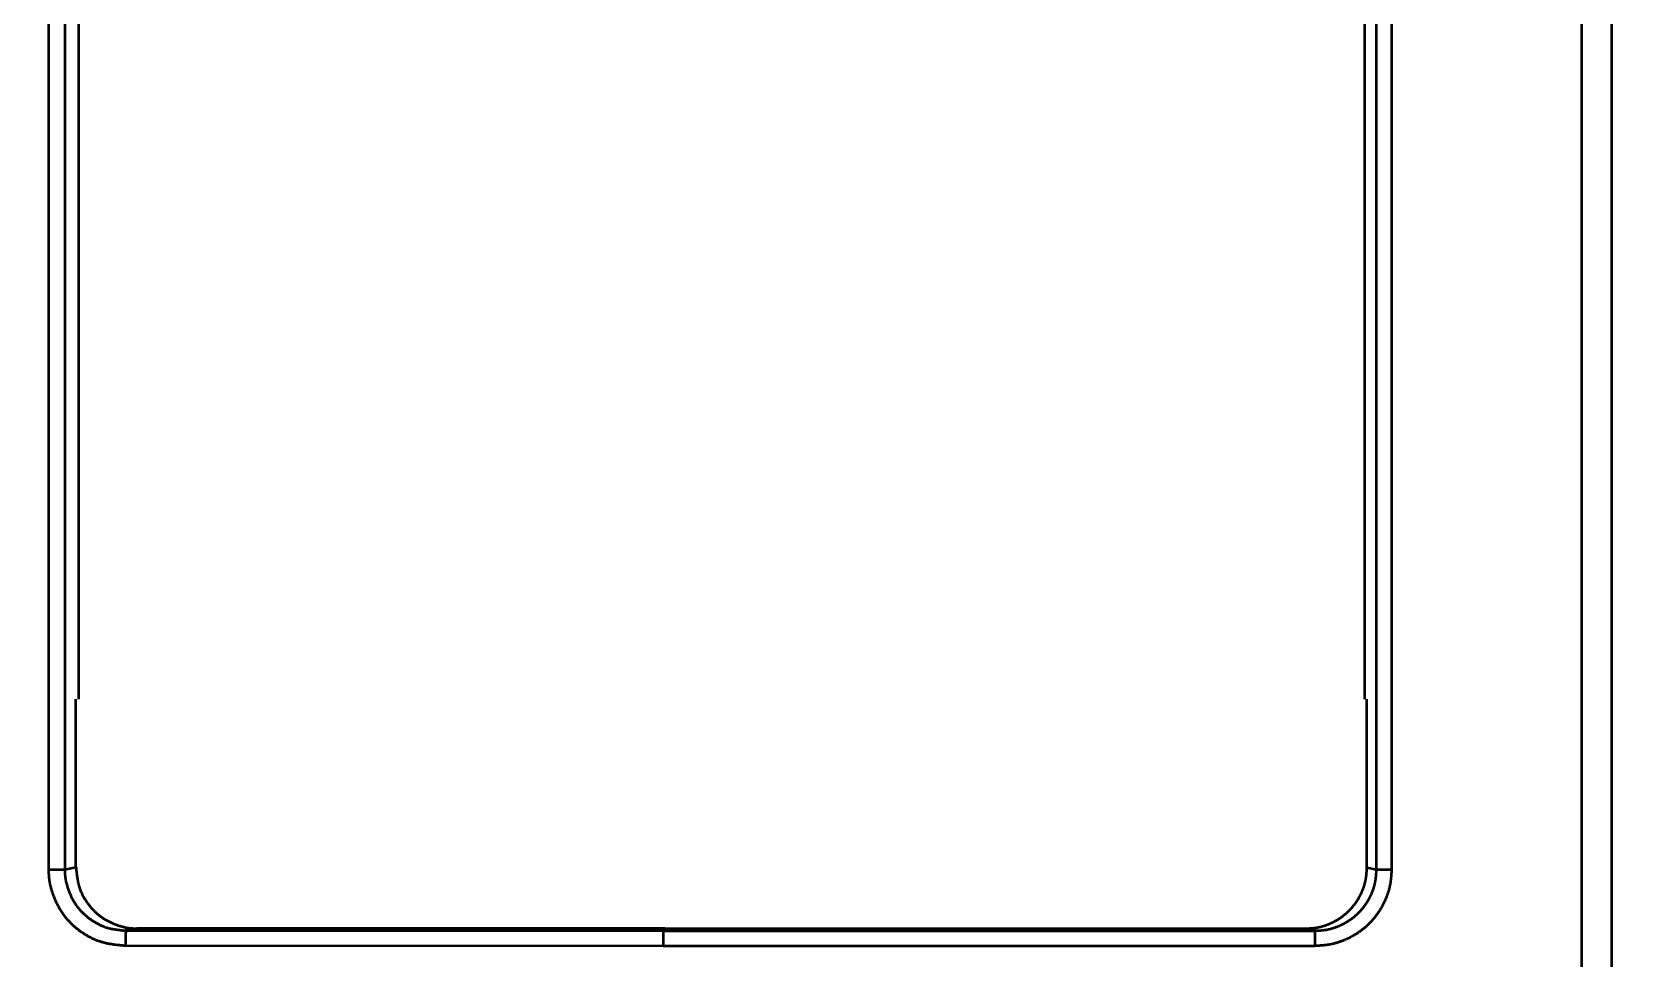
# Model space of a CAD drawing. Header units: millimetres. Extents: x -6033 to 120673, y -4970 to 90533.
# Drawn here: x 87178 to 87230.6, y 68219.8 to 68250.1 of the extents above; entities that cross this region are included whole.
import ezdxf
from ezdxf.enums import TextEntityAlignment as Align

# ---------------------------------------------------------------- set-up
doc = ezdxf.new("R2010")
doc.units = ezdxf.units.MM
doc.layers.add('I-AR$0$I-SCOPE', color=252, linetype='Continuous', lineweight=35)
doc.layers.add('I-PLAN$0$_ACM-A-WALL-HACH', color=251, linetype='Continuous', lineweight=9)
doc.layers.add('I-CEILING$0$I-RCP-AIR', color=64, linetype='Continuous')
doc.layers.add('I-CEILING$0$RC-Hatch【天花填充】', color=251, linetype='Continuous')
doc.styles.add('I-CEILING$0$黑体', font='simhei.ttf', dxfattribs={"height": 600})

# ---------------------------------------------------------------- blocks, each defined once
blk = doc.blocks.new('I-AR')
at = {"layer": 'I-AR$0$I-SCOPE'}
h = blk.add_hatch(dxfattribs=at)
h.set_pattern_fill('ANSI31', color=256, scale=200)
h.paths.add_polyline_path([(63300, 72640), (66630, 72640), (66630, 70889.383), (90600, 70890), (90600, 66390), (96650, 66390), (96650, 24876.398), (18340, 24876.398), (18340, 66390), (48090, 66390), (48090, 72640), (51400, 72640), (51400, 72649.887), (52869.5, 72649.887), (52869.5, 72640), (55240, 72640), (55240, 72790), (59460, 72790), (59460, 72640), (61830.5, 72640), (61830.5, 72649.887), (63300, 72649.887)], flags=16)
h.paths.add_polyline_path([(7330, 0), (7330, -1770), (11180, -1770), (11180, 0), (18450, 0), (18450, 2900), (27550, 2900), (27550, 18090), (37037.331, 18090), (37037.331, 17350), (96200, 17350), (96200, 18120), (114640, 18120), (114640, 84500), (0, 84500), (0, 0)])
blk = doc.blocks.new('I-PLAN')
at = {"layer": 'I-PLAN$0$_ACM-A-WALL-HACH'}
h = blk.add_hatch(dxfattribs=at)
h.set_pattern_fill('ANSI31', color=256, scale=10, angle=45)
h.paths.add_polyline_path([(88260, 70790), (88260, 70890), (88030, 70890), (88030, 70790), (88230, 70790)], flags=17)
h.paths.add_polyline_path([(79671.546, 69390), (78155, 69390), (78155, 68990), (77955, 68990), (77955, 69590), (79671.546, 69590)], flags=17)
h.paths.add_polyline_path([(80271.546, 69390), (80271.546, 69590), (80780, 69590), (80780, 68990), (80580, 68990), (80580, 69390)], flags=17)
h.paths.add_polyline_path([(74580, 69590), (73930, 69590), (73930, 69390), (74580, 69390)])
h.paths.add_polyline_path([(68780, 69590), (69430, 69590), (69430, 69390), (68780, 69390)])
h.paths.add_polyline_path([(87280, 66490), (87480, 66490), (87480, 66390), (87280, 66390)])
h.paths.add_polyline_path([(82180, 68990), (82180, 69390), (84230, 69390), (84230, 66490), (84430, 66490), (84430, 69390), (85280, 69390), (85280, 69590), (81980, 69590), (81980, 68990)])
h.paths.add_polyline_path([(87480, 67390), (87480, 69390), (88280, 69390), (88280, 69590), (88080, 69590), (86480, 69590), (86480, 69390), (87280, 69390), (87280, 67390)], flags=17)
h.paths.add_polyline_path([(72130, 68170), (72130, 66490), (72330, 66490), (72330, 67870), (73130, 67870), (73130, 68070), (72330, 68070), (72330, 68170)])
h.paths.add_polyline_path([(71230, 68170), (71230, 66390), (71030, 66390), (71030, 67870), (70230, 67870), (70230, 68070), (71030, 68070), (71030, 68170)])
h.paths.add_polyline_path([(72130, 69070), (72330, 69070), (72330, 69390), (73030, 69390), (73030, 69590), (72130, 69590)])
h.paths.add_polyline_path([(71230, 69070), (71030, 69070), (71030, 69390), (70330, 69390), (70330, 69590), (71230, 69590)])
h.paths.add_polyline_path([(67800, 69490), (67830, 69490), (67830, 69590), (67800, 69590)], flags=17)
h.paths.add_polyline_path([(76755, 69590), (75180, 69590), (75180, 69390), (75330, 69390), (75330, 66390), (75530, 66390), (75530, 69390), (76555, 69390), (76555, 68990), (76755, 68990)])
h.paths.add_polyline_path([(68180, 69590), (68180, 69390), (68030, 69390), (68030, 66520), (67780, 66520), (67780, 66390), (67400, 66390), (67400, 66720), (67830, 66720), (67830, 69590)])
edge = h.paths.add_edge_path()
edge.add_line((89860, 70890), (88860, 70890))
edge.add_line((75530, 66520), (84230, 66520))
edge.add_line((75530, 66720), (84230, 66720))
blk = doc.blocks.new('I-CEILING$0$RPK-22-40FSNQS')
at = {"color": 0, "lineweight": 50}
for p, q in [((321.49112, -50.4), (8.5, -50.4)), ((-370.414504, -51.398138), (370.414516, -51.398138)), ((150.532334, -57.603182), (231.00362, -57.603182)), ((231.00362, -58.09299), (231.00362, -57.603182)), ((231.00362, -58.09299), (150.532334, -58.09299)), ((230.932968, -58.40429), (225.429992, -58.40429)), ((230.932968, -58.40429), (231.00362, -58.09299)), ((150.991096, -58.481218), (225.429992, -58.481218)), ((232.999976, -60.10122), (232.929992, -60.409584)), ((232.929992, -81.350712), (232.929992, -60.409584)), ((232.999976, -81.397688), (232.999976, -60.10122)), ((233.4999, -60.109796), (233.4999, -81.406264)), ((232.929992, -81.350712), (232.926728, -98.59074)), ((232.996608, -98.955172), (232.999976, -81.397688)), ((233.4999, -81.406264), (233.49653, -98.974726)), ((232.926728, -98.59074), (232.996608, -98.955172)), ((225.429992, -100.49814), (150.999054, -100.49814)), ((150.542348, -100.954898), (230.998328, -100.954898)), ((230.928186, -100.5891), (225.429992, -100.5891)), ((230.998328, -100.954898), (230.928186, -100.5891)), ((230.998328, -101.4741), (230.998328, -100.954898)), ((230.998328, -101.4741), (150.542348, -101.4741))]:
    blk.add_line(p, q, dxfattribs=at)
for points in [[(231.00362, -57.603182), (231.019966, -57.604116), (231.036312, -57.605054), (231.052656, -57.606), (231.068998, -57.60696), (231.085336, -57.607938), (231.101672, -57.60894), (231.118004, -57.609966), (231.13433, -57.611026), (231.15065, -57.61212), (231.166966, -57.613256), (231.183272, -57.614436), (231.199572, -57.615664), (231.215864, -57.616948), (231.232146, -57.618288), (231.248418, -57.619692), (231.264678, -57.621164), (231.28093, -57.622708), (231.297168, -57.624326), (231.313394, -57.626026), (231.329606, -57.62781), (231.345804, -57.629686), (231.361986, -57.631654), (231.378154, -57.633722), (231.394306, -57.635892), (231.410442, -57.63817), (231.426558, -57.64056), (231.442658, -57.643066), (231.458738, -57.645692), (231.474798, -57.648446), (231.490838, -57.651328), (231.506856, -57.654344), (231.522854, -57.657492), (231.538828, -57.660774), (231.55478, -57.664184), (231.570706, -57.667724), (231.58661, -57.671392), (231.602488, -57.675184), (231.61834, -57.679102), (231.634166, -57.683142), (231.649964, -57.687304), (231.665734, -57.691586), (231.681476, -57.695988), (231.69719, -57.700506), (231.712874, -57.70514), (231.728526, -57.70989), (231.744148, -57.714752), (231.759738, -57.719726), (231.775296, -57.72481), (231.79082, -57.730004), (231.80631, -57.735304), (231.821768, -57.74071), (231.837188, -57.74622), (231.852574, -57.751834), (231.867922, -57.75755), (231.883234, -57.763366), (231.898508, -57.769282), (231.913744, -57.775294), (231.92894, -57.781402), (231.944098, -57.787606), (231.959214, -57.793902), (231.97429, -57.80029), (231.989322, -57.80677), (232.004314, -57.813342), (232.019262, -57.820006), (232.034166, -57.826762), (232.049028, -57.83361), (232.063842, -57.840548), (232.078612, -57.847578), (232.093336, -57.854702), (232.108014, -57.861916), (232.122644, -57.869222), (232.137226, -57.87662), (232.151758, -57.88411), (232.166242, -57.89169), (232.180676, -57.899364), (232.19506, -57.907128), (232.209394, -57.914984), (232.223674, -57.922932), (232.237902, -57.930972), (232.252078, -57.939104), (232.2662, -57.947328), (232.280268, -57.955642), (232.294282, -57.964048), (232.30824, -57.972546), (232.32214, -57.981136), (232.335986, -57.989818), (232.349774, -57.99859), (232.363504, -58.007454), (232.377174, -58.01641), (232.390786, -58.025458), (232.404338, -58.034598), (232.41783, -58.043828), (232.431262, -58.05315), (232.44463, -58.06256), (232.457938, -58.07206), (232.471184, -58.08165), (232.484366, -58.091328), (232.497484, -58.101094), (232.51054, -58.110948), (232.52353, -58.120888), (232.536456, -58.130914), (232.549316, -58.141026), (232.56211, -58.151222), (232.574836, -58.161506), (232.587496, -58.171872), (232.60009, -58.182322), (232.612614, -58.192854), (232.62507, -58.20347), (232.637458, -58.214168), (232.649774, -58.224946), (232.662022, -58.235806), (232.674198, -58.246746), (232.686304, -58.257766), (232.698338, -58.268866), (232.710298, -58.280046), (232.722188, -58.291302), (232.734002, -58.302636), (232.745744, -58.314048), (232.757412, -58.325536), (232.769004, -58.337102), (232.780522, -58.348742), (232.791962, -58.360458), (232.803328, -58.372248), (232.814616, -58.384112), (232.825826, -58.39605), (232.836958, -58.40806), (232.848012, -58.420144), (232.858988, -58.4323), (232.869884, -58.444526), (232.880698, -58.456824), (232.891432, -58.469194), (232.902086, -58.481632), (232.912658, -58.49414), (232.923148, -58.506716), (232.933554, -58.519362), (232.943878, -58.532074), (232.954118, -58.544854), (232.964272, -58.557702), (232.974342, -58.570614), (232.984328, -58.583594), (232.994226, -58.596638), (233.00404, -58.609748), (233.013764, -58.62292), (233.023404, -58.636158), (233.032952, -58.649458), (233.042414, -58.66282), (233.051786, -58.676246), (233.06107, -58.689732), (233.070262, -58.70328), (233.079364, -58.716888), (233.088374, -58.730556), (233.097294, -58.744284), (233.106122, -58.75807), (233.114858, -58.771914), (233.123504, -58.785816), (233.132058, -58.799776), (233.14052, -58.81379), (233.148892, -58.827862), (233.157172, -58.841988), (233.16536, -58.856168), (233.173458, -58.870402), (233.181464, -58.88469), (233.18938, -58.89903), (233.197204, -58.913422), (233.204936, -58.927866), (233.212576, -58.94236), (233.220126, -58.956902), (233.227584, -58.971496), (233.234952, -58.986138), (233.242228, -59.000828), (233.249412, -59.015566), (233.256506, -59.030352), (233.263506, -59.045182), (233.270418, -59.06006), (233.277236, -59.07498), (233.283964, -59.089948), (233.2906, -59.104956), (233.297146, -59.12001), (233.3036, -59.135106), (233.309962, -59.150244), (233.316232, -59.165422), (233.32241, -59.180642), (233.328494, -59.1959), (233.334482, -59.2112), (233.340372, -59.226536), (233.346164, -59.241912), (233.351858, -59.257324), (233.357448, -59.272774), (233.362936, -59.288258), (233.368322, -59.30378), (233.3736, -59.319334), (233.378772, -59.334922), (233.383836, -59.350546), (233.388788, -59.3662), (233.39363, -59.381886), (233.39836, -59.397604), (233.402976, -59.413352), (233.407476, -59.429132), (233.41186, -59.44494), (233.416124, -59.460776), (233.42027, -59.47664), (233.424294, -59.49253), (233.428196, -59.508448), (233.431972, -59.524392), (233.435624, -59.540362), (233.43915, -59.556354), (233.442548, -59.572372), (233.445814, -59.588412), (233.448952, -59.604476), (233.451956, -59.62056), (233.454826, -59.636668), (233.457568, -59.652794), (233.460184, -59.66894), (233.46268, -59.685106), (233.46506, -59.70129), (233.467328, -59.717492), (233.46949, -59.73371), (233.471548, -59.749946), (233.47351, -59.766196), (233.475376, -59.782462), (233.477154, -59.79874), (233.478846, -59.815034), (233.480458, -59.83134), (233.481994, -59.847656), (233.48346, -59.863986), (233.484858, -59.880326), (233.486192, -59.896674), (233.48747, -59.913034), (233.488694, -59.9294), (233.489868, -59.945776), (233.490998, -59.962158), (233.492088, -59.978546), (233.493144, -59.99494), (233.494166, -60.011338), (233.495162, -60.027742), (233.496136, -60.044148), (233.497092, -60.060558), (233.498036, -60.07697), (233.49897, -60.093382), (233.4999, -60.109796)], [(232.929992, -60.409584), (232.929248, -60.396454), (232.928502, -60.383324), (232.927748, -60.370194), (232.926982, -60.357068), (232.926202, -60.343942), (232.925406, -60.33082), (232.924588, -60.3177), (232.923744, -60.304586), (232.922872, -60.291474), (232.921968, -60.27837), (232.921028, -60.26527), (232.920048, -60.252176), (232.919028, -60.239088), (232.917958, -60.226008), (232.91684, -60.212938), (232.915668, -60.199874), (232.91444, -60.18682), (232.91315, -60.173776), (232.911796, -60.160742), (232.910374, -60.147718), (232.90888, -60.134706), (232.907312, -60.121706), (232.905666, -60.108718), (232.903936, -60.095742), (232.902122, -60.082782), (232.900218, -60.069834), (232.89822, -60.056902), (232.896128, -60.043984), (232.893934, -60.031084), (232.891636, -60.018198), (232.889234, -60.00533), (232.886724, -59.99248), (232.88411, -59.979648), (232.881392, -59.966834), (232.878572, -59.95404), (232.87565, -59.941264), (232.872628, -59.92851), (232.869506, -59.915776), (232.866288, -59.903062), (232.862972, -59.89037), (232.85956, -59.877702), (232.856054, -59.865056), (232.852454, -59.852432), (232.84876, -59.839834), (232.844978, -59.82726), (232.841104, -59.81471), (232.83714, -59.802186), (232.83309, -59.789688), (232.828952, -59.777218), (232.82473, -59.764774), (232.820422, -59.752358), (232.816032, -59.73997), (232.811558, -59.72761), (232.807004, -59.71528), (232.80237, -59.70298), (232.797658, -59.69071), (232.792868, -59.67847), (232.788, -59.666262), (232.783058, -59.654088), (232.778042, -59.641944), (232.772952, -59.629834), (232.767788, -59.617758), (232.762552, -59.605714), (232.757244, -59.593706), (232.751862, -59.581734), (232.746406, -59.569796), (232.740878, -59.557894), (232.735276, -59.54603), (232.729602, -59.534202), (232.723854, -59.52241), (232.718034, -59.510658), (232.71214, -59.498944), (232.706174, -59.48727), (232.700134, -59.475634), (232.694022, -59.464038), (232.687836, -59.452484), (232.681576, -59.44097), (232.675244, -59.429498), (232.66884, -59.418068), (232.662362, -59.40668), (232.65581, -59.395334), (232.649186, -59.384034), (232.64249, -59.372776), (232.63572, -59.361564), (232.628876, -59.350398), (232.62196, -59.339276), (232.61497, -59.3282), (232.607908, -59.31717), (232.600772, -59.306188), (232.593564, -59.295254), (232.586282, -59.284368), (232.578928, -59.27353), (232.571502, -59.26274), (232.564004, -59.252), (232.556434, -59.24131), (232.548794, -59.23067), (232.541084, -59.22008), (232.533304, -59.209542), (232.525454, -59.199054), (232.517534, -59.188618), (232.509546, -59.178236), (232.50149, -59.167904), (232.493366, -59.157628), (232.485174, -59.147404), (232.476916, -59.137232), (232.46859, -59.127116), (232.460198, -59.117056), (232.451742, -59.10705), (232.443218, -59.097098), (232.434632, -59.087204), (232.42598, -59.077366), (232.417262, -59.067584), (232.408484, -59.05786), (232.39964, -59.048192), (232.390734, -59.038584), (232.381766, -59.029034), (232.372734, -59.019542), (232.363644, -59.01011), (232.35449, -59.000738), (232.345276, -58.991426), (232.336002, -58.982174), (232.326668, -58.972984), (232.317274, -58.963854), (232.307822, -58.954788), (232.298312, -58.945782), (232.288742, -58.93684), (232.279116, -58.92796), (232.269432, -58.919144), (232.25969, -58.910392), (232.249892, -58.901704), (232.240038, -58.89308), (232.23013, -58.884522), (232.220164, -58.87603), (232.210144, -58.867604), (232.20007, -58.859244), (232.189942, -58.85095), (232.17976, -58.842726), (232.169526, -58.834568), (232.159238, -58.826478), (232.148898, -58.818456), (232.138504, -58.810504), (232.12806, -58.802622), (232.117566, -58.79481), (232.10702, -58.787068), (232.096424, -58.779396), (232.085778, -58.771796), (232.075082, -58.764268), (232.064338, -58.75681), (232.053544, -58.749426), (232.042702, -58.742116), (232.031812, -58.734878), (232.020876, -58.727712), (232.009892, -58.72062), (231.998862, -58.713602), (231.987786, -58.706658), (231.976664, -58.699786), (231.965498, -58.692988), (231.954288, -58.686262), (231.943032, -58.679612), (231.931736, -58.673032), (231.920394, -58.666528), (231.909012, -58.660096), (231.897588, -58.653738), (231.88612, -58.647452), (231.874614, -58.64124), (231.863066, -58.635102), (231.85148, -58.629038), (231.839852, -58.623046), (231.828188, -58.617128), (231.816484, -58.611282), (231.804742, -58.60551), (231.792962, -58.599812), (231.781146, -58.594188), (231.769294, -58.588636), (231.757406, -58.583158), (231.745482, -58.577754), (231.733524, -58.572424), (231.721532, -58.567166), (231.709504, -58.561982), (231.697444, -58.556872), (231.68535, -58.551834), (231.673226, -58.546872), (231.661068, -58.541986), (231.64888, -58.537176), (231.63666, -58.532444), (231.62441, -58.52779), (231.612132, -58.523218), (231.599824, -58.518726), (231.587486, -58.514318), (231.575122, -58.509992), (231.562728, -58.505752), (231.55031, -58.501598), (231.537864, -58.49753), (231.525392, -58.49355), (231.512894, -58.48966), (231.500372, -58.485862), (231.487824, -58.482154), (231.475254, -58.478538), (231.46266, -58.475018), (231.450044, -58.471592), (231.437406, -58.468262), (231.424744, -58.46503), (231.412064, -58.461896), (231.39936, -58.458862), (231.386638, -58.455928), (231.373896, -58.453096), (231.361136, -58.450368), (231.348356, -58.447742), (231.335558, -58.445224), (231.322742, -58.44281), (231.309912, -58.440504), (231.297062, -58.438302), (231.284198, -58.4362), (231.27132, -58.434196), (231.258426, -58.432284), (231.245518, -58.430462), (231.232596, -58.428726), (231.219662, -58.427072), (231.206716, -58.425496), (231.193756, -58.423996), (231.180788, -58.422568), (231.167806, -58.421208), (231.154816, -58.419914), (231.141816, -58.418678), (231.128806, -58.417502), (231.115788, -58.416378), (231.102764, -58.415306), (231.08973, -58.414278), (231.07669, -58.413294), (231.063644, -58.41235), (231.050594, -58.411442), (231.037536, -58.410566), (231.024476, -58.40972), (231.01141, -58.408898), (230.998342, -58.408096), (230.98527, -58.407314), (230.972198, -58.406546), (230.959122, -58.405788), (230.946046, -58.405038), (230.932968, -58.40429)], [(232.999976, -60.10122), (232.999238, -60.088066), (232.998496, -60.074912), (232.997746, -60.06176), (232.996986, -60.048608), (232.996212, -60.03546), (232.99542, -60.022314), (232.994608, -60.009172), (232.99377, -59.996034), (232.992902, -59.9829), (232.992004, -59.96977), (232.99107, -59.956648), (232.990096, -59.94353), (232.98908, -59.93042), (232.988016, -59.917318), (232.986904, -59.904222), (232.985736, -59.891136), (232.984512, -59.87806), (232.983228, -59.864992), (232.98188, -59.851934), (232.980462, -59.838888), (232.978974, -59.825852), (232.977412, -59.81283), (232.97577, -59.799818), (232.974046, -59.78682), (232.972236, -59.773836), (232.970338, -59.760866), (232.968346, -59.747912), (232.966258, -59.734972), (232.96407, -59.722048), (232.961778, -59.70914), (232.959378, -59.69625), (232.956874, -59.683378), (232.954266, -59.670524), (232.951552, -59.657688), (232.948738, -59.64487), (232.94582, -59.632074), (232.942804, -59.619296), (232.939688, -59.60654), (232.936474, -59.593804), (232.933162, -59.581092), (232.929754, -59.568402), (232.926254, -59.555734), (232.922658, -59.54309), (232.91897, -59.530468), (232.915192, -59.517872), (232.911322, -59.505302), (232.907364, -59.492758), (232.903318, -59.480238), (232.899186, -59.467746), (232.894968, -59.45528), (232.890666, -59.442844), (232.88628, -59.430434), (232.881812, -59.418054), (232.877262, -59.405704), (232.872632, -59.393382), (232.867924, -59.381092), (232.86314, -59.368832), (232.858276, -59.356604), (232.85334, -59.34441), (232.848328, -59.332246), (232.843242, -59.320116), (232.838084, -59.30802), (232.832852, -59.295956), (232.827548, -59.283928), (232.82217, -59.271936), (232.816718, -59.259978), (232.811194, -59.248058), (232.805598, -59.236174), (232.799928, -59.224326), (232.794184, -59.212516), (232.788368, -59.200744), (232.78248, -59.189012), (232.776518, -59.177318), (232.770482, -59.165664), (232.764374, -59.15405), (232.758192, -59.142476), (232.751936, -59.130944), (232.74561, -59.119454), (232.739208, -59.108004), (232.732734, -59.096598), (232.726188, -59.085236), (232.719568, -59.073916), (232.712874, -59.062642), (232.706108, -59.051412), (232.699268, -59.040226), (232.692356, -59.029088), (232.68537, -59.017994), (232.678312, -59.006948), (232.67118, -58.995948), (232.663976, -58.984996), (232.656698, -58.974094), (232.649348, -58.963238), (232.641926, -58.952432), (232.634432, -58.941676), (232.626866, -58.930968), (232.61923, -58.920312), (232.611524, -58.909706), (232.603748, -58.899152), (232.5959, -58.888648), (232.587986, -58.878196), (232.58, -58.867798), (232.571948, -58.85745), (232.563828, -58.847158), (232.55564, -58.836918), (232.547384, -58.826732), (232.539062, -58.8166), (232.530674, -58.806524), (232.52222, -58.796502), (232.513702, -58.786536), (232.505118, -58.776628), (232.496468, -58.766774), (232.487756, -58.756978), (232.478978, -58.74724), (232.470138, -58.737558), (232.461236, -58.727936), (232.45227, -58.71837), (232.443244, -58.708866), (232.434154, -58.69942), (232.425004, -58.690034), (232.415794, -58.680708), (232.406524, -58.671442), (232.397192, -58.662238), (232.387802, -58.653096), (232.378352, -58.644014), (232.368844, -58.634996), (232.359278, -58.62604), (232.349654, -58.617148), (232.339974, -58.608318), (232.330234, -58.599554), (232.32044, -58.590854), (232.310588, -58.582218), (232.300682, -58.573648), (232.29072, -58.565144), (232.280704, -58.556706), (232.270632, -58.548334), (232.260506, -58.54003), (232.250326, -58.531792), (232.240094, -58.523622), (232.229808, -58.515522), (232.21947, -58.50749), (232.209082, -58.499528), (232.19864, -58.491634), (232.188146, -58.48381), (232.177604, -58.476058), (232.16701, -58.468376), (232.156366, -58.460766), (232.145672, -58.453228), (232.13493, -58.44576), (232.124138, -58.438366), (232.113298, -58.431046), (232.102412, -58.423798), (232.091476, -58.416624), (232.080494, -58.409524), (232.069466, -58.402496), (232.058392, -58.395544), (232.047274, -58.388664), (232.036108, -58.381856), (232.0249, -58.375122), (232.013648, -58.368464), (232.002352, -58.361876), (231.991014, -58.355364), (231.979632, -58.348924), (231.96821, -58.342558), (231.956744, -58.336266), (231.94524, -58.330046), (231.933694, -58.323902), (231.922108, -58.31783), (231.910484, -58.311832), (231.89882, -58.305906), (231.887116, -58.300054), (231.875376, -58.294276), (231.8636, -58.288572), (231.851784, -58.282942), (231.839934, -58.277384), (231.828046, -58.2719), (231.816124, -58.26649), (231.804166, -58.261154), (231.792176, -58.255892), (231.78015, -58.250702), (231.76809, -58.245586), (231.755998, -58.240544), (231.743874, -58.235576), (231.731718, -58.230686), (231.71953, -58.22587), (231.707312, -58.221134), (231.695064, -58.216476), (231.682786, -58.2119), (231.670478, -58.207404), (231.658142, -58.202992), (231.645778, -58.198662), (231.633386, -58.194418), (231.620968, -58.19026), (231.608522, -58.18619), (231.59605, -58.182208), (231.583554, -58.178316), (231.571032, -58.174514), (231.558486, -58.170802), (231.545916, -58.167186), (231.533324, -58.163662), (231.520706, -58.160234), (231.508068, -58.156902), (231.495408, -58.153668), (231.482728, -58.150532), (231.470026, -58.147498), (231.457302, -58.144562), (231.44456, -58.14173), (231.4318, -58.139), (231.41902, -58.136376), (231.406224, -58.133856), (231.393408, -58.131444), (231.380576, -58.129138), (231.367728, -58.126936), (231.354864, -58.124834), (231.341984, -58.12283), (231.32909, -58.12092), (231.316182, -58.119098), (231.30326, -58.117364), (231.290326, -58.11571), (231.277378, -58.114138), (231.26442, -58.11264), (231.25145, -58.111214), (231.238468, -58.109856), (231.225478, -58.108562), (231.212476, -58.10733), (231.199468, -58.106156), (231.186448, -58.105034), (231.173422, -58.103964), (231.16039, -58.10294), (231.14735, -58.10196), (231.134302, -58.101018), (231.12125, -58.100114), (231.108194, -58.09924), (231.095132, -58.098396), (231.082066, -58.097578), (231.068996, -58.09678), (231.055924, -58.096), (231.04285, -58.095236), (231.029774, -58.094482), (231.016698, -58.093734), (231.00362, -58.09299)], [(232.999976, -60.10122), (233.000318, -60.10128), (233.000662, -60.101342), (233.001006, -60.101402), (233.00135, -60.101462), (233.001694, -60.101524), (233.00204, -60.101584), (233.002386, -60.101644), (233.002734, -60.101704), (233.003084, -60.101762), (233.003434, -60.101822), (233.003788, -60.10188), (233.004142, -60.10194), (233.004498, -60.101998), (233.004858, -60.102056), (233.005218, -60.102112), (233.005582, -60.10217), (233.00595, -60.102226), (233.00632, -60.102282), (233.006692, -60.102336), (233.007068, -60.102392), (233.007448, -60.102446), (233.007832, -60.102498), (233.00822, -60.102552), (233.00861, -60.102602), (233.009006, -60.102654), (233.009406, -60.102704), (233.00981, -60.102754), (233.01022, -60.102802), (233.010634, -60.10285), (233.011054, -60.102896), (233.011802, -60.102976), (233.012566, -60.103054), (233.013348, -60.103128), (233.014144, -60.103198), (233.014958, -60.103268), (233.015786, -60.103334), (233.016632, -60.103398), (233.017494, -60.103462), (233.018372, -60.103522), (233.019264, -60.10358), (233.020174, -60.103636), (233.0211, -60.10369), (233.022042, -60.103744), (233.023, -60.103796), (233.023974, -60.103846), (233.024964, -60.103894), (233.02597, -60.103942), (233.026992, -60.10399), (233.02803, -60.104036), (233.029084, -60.10408), (233.030154, -60.104124), (233.03124, -60.104168), (233.032342, -60.104212), (233.03346, -60.104256), (233.034594, -60.104298), (233.035744, -60.104342), (233.03691, -60.104384), (233.038092, -60.104426), (233.03929, -60.10447), (233.040504, -60.104514), (233.041804, -60.10456), (233.043122, -60.104606), (233.044456, -60.104654), (233.04581, -60.104702), (233.04718, -60.10475), (233.048568, -60.104798), (233.049974, -60.104848), (233.051398, -60.104896), (233.05284, -60.104946), (233.0543, -60.104996), (233.055778, -60.105046), (233.057272, -60.105096), (233.058784, -60.105146), (233.060316, -60.105196), (233.061864, -60.105248), (233.06343, -60.105298), (233.065014, -60.105348), (233.066614, -60.1054), (233.068234, -60.10545), (233.069872, -60.1055), (233.071526, -60.10555), (233.073198, -60.105602), (233.07489, -60.105652), (233.076598, -60.105702), (233.078324, -60.105752), (233.080068, -60.1058), (233.081828, -60.10585), (233.083608, -60.1059), (233.085404, -60.105948), (233.08722, -60.105996), (233.089052, -60.106044), (233.090902, -60.106092), (233.09277, -60.106138), (233.094656, -60.106186), (233.096558, -60.106232), (233.098478, -60.106278), (233.100414, -60.106324), (233.102368, -60.10637), (233.104338, -60.106414), (233.106326, -60.10646), (233.10833, -60.106504), (233.110352, -60.106548), (233.112388, -60.106592), (233.114442, -60.106636), (233.116512, -60.106678), (233.118598, -60.106722), (233.1207, -60.106764), (233.122818, -60.106806), (233.124952, -60.106848), (233.127102, -60.10689), (233.129268, -60.106932), (233.131448, -60.106972), (233.133646, -60.107014), (233.135856, -60.107054), (233.138084, -60.107094), (233.140326, -60.107134), (233.142584, -60.107174), (233.144856, -60.107214), (233.147144, -60.107254), (233.149446, -60.107292), (233.151762, -60.107332), (233.154092, -60.10737), (233.156438, -60.107408), (233.158798, -60.107446), (233.161172, -60.107486), (233.16356, -60.107522), (233.165962, -60.10756), (233.168378, -60.107598), (233.170808, -60.107634), (233.17325, -60.107672), (233.175708, -60.107708), (233.178178, -60.107744), (233.180662, -60.10778), (233.183158, -60.107816), (233.18567, -60.107852), (233.188192, -60.107888), (233.19073, -60.107922), (233.193278, -60.107956), (233.19584, -60.107992), (233.198416, -60.108026), (233.201004, -60.10806), (233.203604, -60.108092), (233.206216, -60.108126), (233.20884, -60.108158), (233.211478, -60.108192), (233.214126, -60.108224), (233.216788, -60.108256), (233.21946, -60.108288), (233.222146, -60.10832), (233.224842, -60.10835), (233.22755, -60.108382), (233.23027, -60.108412), (233.233, -60.108442), (233.235742, -60.108472), (233.238496, -60.108502), (233.24126, -60.10853), (233.244034, -60.10856), (233.24682, -60.108588), (233.249616, -60.108616), (233.252422, -60.108644), (233.25524, -60.108672), (233.258068, -60.1087), (233.260904, -60.108726), (233.263752, -60.108754), (233.26661, -60.10878), (233.269476, -60.108806), (233.272354, -60.108832), (233.27524, -60.108858), (233.278136, -60.108882), (233.28104, -60.108908), (233.283954, -60.108932), (233.286878, -60.108956), (233.28981, -60.10898), (233.292752, -60.109004), (233.2957, -60.109028), (233.29866, -60.10905), (233.301626, -60.109074), (233.3046, -60.109096), (233.307584, -60.109118), (233.310576, -60.10914), (233.313574, -60.109162), (233.316582, -60.109184), (233.319596, -60.109204), (233.322618, -60.109224), (233.325648, -60.109246), (233.328686, -60.109266), (233.33173, -60.109284), (233.33478, -60.109304), (233.337838, -60.109324), (233.340904, -60.109342), (233.343974, -60.10936), (233.347052, -60.109378), (233.350138, -60.109396), (233.353228, -60.109412), (233.356324, -60.10943), (233.359428, -60.109446), (233.362536, -60.109462), (233.36565, -60.109478), (233.36877, -60.109492), (233.371896, -60.109508), (233.375026, -60.109522), (233.378162, -60.109536), (233.381304, -60.10955), (233.38445, -60.109562), (233.387602, -60.109576), (233.390756, -60.109588), (233.393918, -60.1096), (233.397082, -60.10961), (233.400252, -60.109622), (233.403424, -60.109632), (233.406602, -60.109642), (233.409784, -60.109652), (233.412968, -60.10966), (233.416156, -60.10967), (233.422544, -60.109686), (233.425744, -60.109692), (233.428946, -60.1097), (233.43215, -60.109706), (233.435358, -60.109712), (233.438568, -60.109718), (233.444996, -60.10973), (233.448214, -60.109736), (233.451434, -60.10974), (233.454656, -60.109746), (233.45788, -60.10975), (233.461104, -60.109754), (233.464332, -60.109758), (233.46756, -60.109762), (233.47079, -60.109766), (233.477254, -60.109774), (233.480488, -60.109776), (233.483722, -60.10978), (233.486956, -60.109784), (233.490192, -60.109786), (233.493428, -60.10979), (233.496664, -60.109792), (233.4999, -60.109796)], [(232.999976, -81.397688), (233.000318, -81.397748), (233.000662, -81.39781), (233.001006, -81.39787), (233.00135, -81.39793), (233.001694, -81.397992), (233.00204, -81.398052), (233.002386, -81.398112), (233.002734, -81.398172), (233.003084, -81.398232), (233.003434, -81.398292), (233.004142, -81.398408), (233.004498, -81.398468), (233.004858, -81.398526), (233.005218, -81.398582), (233.005582, -81.39864), (233.00595, -81.398696), (233.00632, -81.398752), (233.006692, -81.398808), (233.007068, -81.398862), (233.007448, -81.398916), (233.007832, -81.39897), (233.00822, -81.399022), (233.00861, -81.399074), (233.009006, -81.399126), (233.009406, -81.399176), (233.00981, -81.399224), (233.01022, -81.399274), (233.010634, -81.399322), (233.011054, -81.399368), (233.011802, -81.399448), (233.012566, -81.399524), (233.013348, -81.399598), (233.014144, -81.39967), (233.014958, -81.39974), (233.015786, -81.399806), (233.016632, -81.39987), (233.017494, -81.399932), (233.01837, -81.399992), (233.019264, -81.40005), (233.020174, -81.400106), (233.0211, -81.400162), (233.022042, -81.400214), (233.023, -81.400266), (233.023974, -81.400316), (233.024964, -81.400364), (233.02597, -81.400412), (233.026992, -81.400458), (233.02803, -81.400504), (233.029084, -81.40055), (233.030154, -81.400594), (233.03124, -81.400638), (233.032342, -81.40068), (233.03346, -81.400724), (233.034594, -81.400766), (233.035744, -81.40081), (233.03691, -81.400852), (233.038092, -81.400894), (233.03929, -81.400938), (233.040504, -81.400982), (233.041804, -81.401028), (233.043122, -81.401074), (233.044456, -81.401122), (233.04581, -81.40117), (233.04718, -81.401218), (233.048568, -81.401266), (233.049976, -81.401314), (233.051398, -81.401364), (233.05284, -81.401414), (233.0543, -81.401464), (233.055778, -81.401514), (233.057272, -81.401564), (233.058786, -81.401614), (233.060316, -81.401664), (233.061864, -81.401714), (233.06343, -81.401766), (233.065014, -81.401816), (233.066616, -81.401866), (233.068234, -81.401918), (233.069872, -81.401968), (233.071526, -81.402018), (233.073198, -81.402068), (233.07489, -81.402118), (233.076598, -81.402168), (233.078324, -81.402218), (233.080068, -81.402268), (233.081828, -81.402318), (233.083608, -81.402366), (233.085404, -81.402416), (233.08722, -81.402464), (233.089052, -81.402512), (233.090902, -81.40256), (233.09277, -81.402606), (233.094656, -81.402654), (233.096558, -81.4027), (233.098478, -81.402746), (233.100414, -81.402792), (233.102368, -81.402836), (233.104338, -81.402882), (233.106326, -81.402926), (233.10833, -81.40297), (233.110352, -81.403016), (233.112388, -81.403058), (233.114442, -81.403102), (233.116512, -81.403146), (233.118598, -81.403188), (233.1207, -81.40323), (233.122818, -81.403272), (233.124952, -81.403314), (233.127102, -81.403356), (233.129268, -81.403398), (233.131448, -81.40344), (233.133646, -81.40348), (233.135856, -81.40352), (233.138084, -81.403562), (233.140326, -81.403602), (233.142584, -81.403642), (233.144856, -81.403682), (233.147144, -81.40372), (233.149446, -81.40376), (233.151762, -81.4038), (233.154092, -81.403838), (233.156438, -81.403876), (233.158798, -81.403916), (233.161172, -81.403954), (233.16356, -81.403992), (233.165962, -81.40403), (233.168378, -81.404068), (233.170808, -81.404104), (233.17325, -81.404142), (233.175708, -81.404178), (233.178178, -81.404216), (233.180662, -81.404252), (233.183158, -81.404288), (233.18567, -81.404324), (233.188192, -81.404358), (233.19073, -81.404394), (233.193278, -81.40443), (233.19584, -81.404464), (233.198416, -81.404498), (233.201004, -81.404532), (233.203604, -81.404566), (233.206216, -81.4046), (233.20884, -81.404634), (233.211478, -81.404666), (233.214126, -81.404698), (233.216788, -81.40473), (233.21946, -81.404762), (233.222146, -81.404794), (233.224842, -81.404826), (233.22755, -81.404856), (233.23027, -81.404888), (233.233, -81.404918), (233.235742, -81.404948), (233.238496, -81.404976), (233.24126, -81.405006), (233.244034, -81.405034), (233.24682, -81.405064), (233.249616, -81.405092), (233.252422, -81.40512), (233.25524, -81.405148), (233.258068, -81.405174), (233.260904, -81.405202), (233.263752, -81.405228), (233.26661, -81.405254), (233.269476, -81.40528), (233.272354, -81.405306), (233.27524, -81.405332), (233.278136, -81.405356), (233.28104, -81.405382), (233.283954, -81.405406), (233.286878, -81.40543), (233.28981, -81.405454), (233.292752, -81.405476), (233.2957, -81.4055), (233.29866, -81.405524), (233.301626, -81.405546), (233.3046, -81.405568), (233.307584, -81.40559), (233.310576, -81.405612), (233.313574, -81.405632), (233.316582, -81.405654), (233.319596, -81.405674), (233.322618, -81.405696), (233.325648, -81.405716), (233.328686, -81.405736), (233.33173, -81.405754), (233.33478, -81.405774), (233.337838, -81.405792), (233.340904, -81.405812), (233.343974, -81.40583), (233.347052, -81.405848), (233.350138, -81.405864), (233.353228, -81.405882), (233.356324, -81.405898), (233.359428, -81.405914), (233.362536, -81.40593), (233.36565, -81.405946), (233.36877, -81.405962), (233.371896, -81.405976), (233.375026, -81.40599), (233.378162, -81.406004), (233.381304, -81.406018), (233.38445, -81.40603), (233.387602, -81.406044), (233.390756, -81.406056), (233.393918, -81.406068), (233.397082, -81.406078), (233.400252, -81.40609), (233.403424, -81.4061), (233.406602, -81.40611), (233.409784, -81.406118), (233.412968, -81.406128), (233.416156, -81.406136), (233.422544, -81.406152), (233.425744, -81.40616), (233.428946, -81.406168), (233.43215, -81.406174), (233.435358, -81.40618), (233.438568, -81.406186), (233.441782, -81.406192), (233.444996, -81.406198), (233.448214, -81.406202), (233.451434, -81.406208), (233.454656, -81.406212), (233.45788, -81.406218), (233.461104, -81.406222), (233.464332, -81.406226), (233.46756, -81.40623), (233.47079, -81.406234), (233.474022, -81.406238), (233.477254, -81.40624), (233.480488, -81.406244), (233.483722, -81.406248), (233.486956, -81.40625), (233.493428, -81.406258), (233.496664, -81.40626), (233.4999, -81.406264)], [(230.928186, -100.5891), (230.950642, -100.58693), (230.973096, -100.584748), (230.995544, -100.582546), (231.017984, -100.580314), (231.040414, -100.578038), (231.062828, -100.575708), (231.085226, -100.573318), (231.107606, -100.570852), (231.129962, -100.568302), (231.152292, -100.565656), (231.174596, -100.562906), (231.196868, -100.56004), (231.219108, -100.557048), (231.24131, -100.553918), (231.263474, -100.55064), (231.285596, -100.547206), (231.307674, -100.543602), (231.329704, -100.539818), (231.351684, -100.535846), (231.373612, -100.531672), (231.395484, -100.527288), (231.417296, -100.522684), (231.439048, -100.517846), (231.460736, -100.512768), (231.482356, -100.507436), (231.503908, -100.50184), (231.525386, -100.49597), (231.54679, -100.489816), (231.568116, -100.483366), (231.589362, -100.476612), (231.610522, -100.469542), (231.631598, -100.462164), (231.652584, -100.45448), (231.673478, -100.446496), (231.69428, -100.438218), (231.714984, -100.429652), (231.735588, -100.420802), (231.75609, -100.411674), (231.776488, -100.402274), (231.796778, -100.392608), (231.816958, -100.382682), (231.837026, -100.372498), (231.856978, -100.362066), (231.876814, -100.351388), (231.896528, -100.340472), (231.916118, -100.329322), (231.935584, -100.317944), (231.954922, -100.306344), (231.974128, -100.294526), (231.9932, -100.282498), (232.012136, -100.270262), (232.030934, -100.257826), (232.04959, -100.245196), (232.068102, -100.232376), (232.086466, -100.219372), (232.104682, -100.20619), (232.122746, -100.192834), (232.140654, -100.179312), (232.158406, -100.165628), (232.175998, -100.151786), (232.193426, -100.137794), (232.210692, -100.123646), (232.227792, -100.10934), (232.244724, -100.094874), (232.26149, -100.080242), (232.278084, -100.065444), (232.29451, -100.050476), (232.310762, -100.035332), (232.32684, -100.02001), (232.342744, -100.004508), (232.358472, -99.988822), (232.374022, -99.972946), (232.389394, -99.956882), (232.404584, -99.940622), (232.419594, -99.924164), (232.43442, -99.907506), (232.449062, -99.890642), (232.463518, -99.873572), (232.477786, -99.85629), (232.491866, -99.838794), (232.505758, -99.82108), (232.519456, -99.803146), (232.532964, -99.784986), (232.546276, -99.7666), (232.559394, -99.747982), (232.572314, -99.72913), (232.585038, -99.71004), (232.597562, -99.690708), (232.609884, -99.671132), (232.622004, -99.651308), (232.633922, -99.631238), (232.645632, -99.610936), (232.657134, -99.590424), (232.668422, -99.569722), (232.679494, -99.54885), (232.69035, -99.527828), (232.700982, -99.506676), (232.71139, -99.485416), (232.721572, -99.464066), (232.731522, -99.442648), (232.741238, -99.42118), (232.750718, -99.399686), (232.75996, -99.378184), (232.768958, -99.356694), (232.777712, -99.335238), (232.786216, -99.313834), (232.794468, -99.292504), (232.802466, -99.271268), (232.810208, -99.250146), (232.817688, -99.229156), (232.824904, -99.208324), (232.831856, -99.187664), (232.838536, -99.1672), (232.844944, -99.146952), (232.851078, -99.12694), (232.856932, -99.107184), (232.862506, -99.087702), (232.867794, -99.06852), (232.872796, -99.049652), (232.877506, -99.031122), (232.881886, -99.013108), (232.885988, -98.995432), (232.889822, -98.978084), (232.893394, -98.96105), (232.896718, -98.944322), (232.899802, -98.927886), (232.902654, -98.911732), (232.905286, -98.895846), (232.907706, -98.880216), (232.909926, -98.864834), (232.911952, -98.849684), (232.913796, -98.834758), (232.915468, -98.82004), (232.916974, -98.805524), (232.918328, -98.791192), (232.919538, -98.777038), (232.920614, -98.763046), (232.921564, -98.749208), (232.9224, -98.735508), (232.92313, -98.721938), (232.923764, -98.708486), (232.92431, -98.695138), (232.92478, -98.681884), (232.925184, -98.66871), (232.925528, -98.655608), (232.925826, -98.642564), (232.926086, -98.629568), (232.926316, -98.616606), (232.926526, -98.603668), (232.926728, -98.59074)], [(230.998328, -100.954898), (231.011138, -100.954708), (231.02396, -100.954508), (231.036806, -100.95429), (231.049686, -100.954044), (231.062612, -100.95376), (231.075596, -100.953428), (231.088648, -100.95304), (231.101782, -100.952588), (231.115008, -100.952058), (231.128338, -100.951444), (231.141784, -100.950736), (231.155356, -100.949924), (231.169068, -100.949), (231.182928, -100.947952), (231.196952, -100.946774), (231.211148, -100.945454), (231.225528, -100.943982), (231.240104, -100.942352), (231.25489, -100.94055), (231.269894, -100.938572), (231.285128, -100.936404), (231.300606, -100.934038), (231.316338, -100.931466), (231.332334, -100.928676), (231.348608, -100.925662), (231.36517, -100.92241), (231.382032, -100.918914), (231.399208, -100.915166), (231.416704, -100.911152), (231.434538, -100.906866), (231.453064, -100.902208), (231.471928, -100.89726), (231.491114, -100.892024), (231.510598, -100.886504), (231.530358, -100.880702), (231.550378, -100.87462), (231.570636, -100.868264), (231.591112, -100.861634), (231.611784, -100.854734), (231.632632, -100.847566), (231.653638, -100.840134), (231.67478, -100.832442), (231.696038, -100.824492), (231.71739, -100.816284), (231.738818, -100.807826), (231.7603, -100.799118), (231.781818, -100.790162), (231.80335, -100.780964), (231.824874, -100.771524), (231.846374, -100.761848), (231.867826, -100.751936), (231.88921, -100.741792), (231.910508, -100.731418), (231.931698, -100.72082), (231.95276, -100.709998), (231.973672, -100.698956), (231.994418, -100.687696), (232.014972, -100.676222), (232.035318, -100.664538), (232.055434, -100.652644), (232.075304, -100.640546), (232.094928, -100.628242), (232.114308, -100.615736), (232.133448, -100.603028), (232.15235, -100.59012), (232.171018, -100.577012), (232.189458, -100.563708), (232.207668, -100.55021), (232.225656, -100.536514), (232.243424, -100.522628), (232.260974, -100.508548), (232.27831, -100.494278), (232.295436, -100.47982), (232.312354, -100.465172), (232.329068, -100.45034), (232.345582, -100.435322), (232.361898, -100.420122), (232.37802, -100.404738), (232.39395, -100.389174), (232.409694, -100.37343), (232.425254, -100.35751), (232.440632, -100.341412), (232.455832, -100.325138), (232.470858, -100.308692), (232.485712, -100.292072), (232.5004, -100.275282), (232.514922, -100.258322), (232.529284, -100.241192), (232.543486, -100.223898), (232.557536, -100.206436), (232.571432, -100.188812), (232.58517, -100.171026), (232.598746, -100.15308), (232.612154, -100.134978), (232.625388, -100.116722), (232.638444, -100.098316), (232.651316, -100.079762), (232.663996, -100.061062), (232.67648, -100.04222), (232.688764, -100.023238), (232.700842, -100.004118), (232.712706, -99.984862), (232.724352, -99.965476), (232.735776, -99.94596), (232.74697, -99.926316), (232.75793, -99.90655), (232.76865, -99.88666), (232.779126, -99.866654), (232.789348, -99.84653), (232.799316, -99.826294), (232.80902, -99.805946), (232.818458, -99.785492), (232.827622, -99.764932), (232.836508, -99.744268), (232.845108, -99.723506), (232.85342, -99.702646), (232.861436, -99.68169), (232.869152, -99.660644), (232.87656, -99.639508), (232.883658, -99.618286), (232.89044, -99.59698), (232.896916, -99.575592), (232.903094, -99.554126), (232.908988, -99.532586), (232.914606, -99.510972), (232.91996, -99.489288), (232.92506, -99.467536), (232.929916, -99.445722), (232.93454, -99.423844), (232.938942, -99.401908), (232.943132, -99.379918), (232.94712, -99.357872), (232.95092, -99.335778), (232.954538, -99.313634), (232.957988, -99.291448), (232.961278, -99.269218), (232.96442, -99.24695), (232.967424, -99.224644), (232.970302, -99.202306), (232.973064, -99.179938), (232.97572, -99.15754), (232.97828, -99.135118), (232.980756, -99.112674), (232.983158, -99.09021), (232.985496, -99.067728), (232.987782, -99.045234), (232.990026, -99.022728), (232.992236, -99.000214), (232.994428, -98.977694), (232.996608, -98.955172)], [(233.49653, -98.974726), (233.4938, -99.002864), (233.491056, -99.031), (233.488286, -99.05913), (233.485476, -99.087248), (233.482614, -99.115352), (233.479684, -99.14344), (233.476676, -99.171506), (233.473576, -99.199548), (233.47037, -99.227562), (233.467044, -99.255544), (233.463586, -99.283492), (233.459982, -99.3114), (233.45622, -99.339268), (233.452286, -99.36709), (233.448168, -99.394864), (233.44385, -99.422586), (233.439322, -99.45025), (233.434568, -99.477856), (233.429576, -99.5054), (233.424332, -99.532876), (233.418824, -99.560284), (233.41304, -99.587618), (233.406964, -99.614874), (233.400582, -99.642052), (233.393884, -99.669144), (233.386856, -99.696152), (233.379484, -99.723066), (233.371754, -99.749888), (233.363654, -99.776612), (233.355172, -99.803234), (233.346294, -99.829752), (233.337028, -99.85616), (233.327378, -99.88246), (233.317354, -99.908644), (233.30696, -99.93471), (233.296202, -99.960654), (233.28509, -99.986474), (233.27363, -100.012166), (233.26183, -100.037726), (233.249694, -100.063152), (233.23723, -100.08844), (233.224446, -100.113586), (233.211348, -100.138586), (233.197944, -100.16344), (233.18424, -100.188142), (233.170242, -100.212688), (233.155958, -100.237076), (233.141396, -100.261304), (233.126562, -100.285366), (233.11146, -100.30926), (233.096102, -100.332982), (233.080492, -100.35653), (233.064638, -100.3799), (233.048546, -100.403086), (233.032222, -100.42609), (233.015676, -100.448904), (232.998912, -100.471526), (232.981938, -100.493952), (232.964762, -100.516182), (232.94739, -100.538208), (232.929826, -100.560032), (232.912068, -100.581646), (232.894114, -100.603054), (232.875958, -100.624252), (232.857596, -100.645236), (232.839024, -100.666008), (232.820238, -100.686564), (232.801236, -100.706902), (232.78201, -100.727022), (232.762558, -100.746922), (232.742876, -100.7666), (232.72296, -100.786052), (232.702804, -100.80528), (232.682408, -100.82428), (232.661762, -100.84305), (232.640868, -100.86159), (232.619718, -100.879898), (232.598308, -100.897972), (232.576636, -100.915808), (232.554696, -100.933408), (232.532484, -100.950768), (232.509998, -100.967886), (232.487232, -100.984762), (232.464182, -101.001392), (232.440844, -101.017778), (232.417214, -101.033914), (232.393288, -101.0498), (232.369062, -101.065436), (232.34453, -101.080818), (232.319692, -101.095944), (232.294546, -101.110814), (232.269112, -101.125424), (232.243416, -101.13977), (232.217484, -101.153848), (232.191342, -101.167654), (232.165014, -101.181184), (232.138526, -101.194438), (232.111904, -101.207408), (232.085172, -101.220092), (232.058356, -101.232486), (232.031482, -101.244588), (232.004576, -101.256392), (231.977662, -101.267896), (231.950764, -101.279094), (231.92391, -101.289984), (231.897126, -101.300564), (231.870434, -101.310828), (231.843862, -101.320772), (231.817436, -101.330392), (231.791178, -101.339688), (231.765118, -101.348652), (231.739278, -101.357284), (231.713684, -101.365578), (231.688362, -101.37353), (231.663336, -101.381138), (231.638634, -101.388396), (231.61428, -101.395304), (231.5903, -101.401854), (231.566718, -101.408046), (231.54356, -101.413874), (231.521272, -101.419238), (231.499402, -101.42426), (231.477938, -101.428952), (231.45686, -101.433328), (231.43616, -101.437398), (231.415818, -101.441172), (231.395824, -101.444664), (231.376162, -101.447886), (231.356816, -101.45085), (231.337774, -101.453566), (231.31902, -101.456046), (231.30054, -101.458302), (231.28232, -101.460348), (231.264346, -101.462192), (231.246602, -101.463848), (231.229074, -101.465328), (231.211748, -101.466644), (231.19461, -101.467806), (231.177644, -101.468826), (231.160838, -101.469718), (231.144176, -101.470492), (231.127644, -101.47116), (231.111226, -101.471734), (231.09491, -101.472224), (231.078682, -101.472646), (231.062524, -101.473006), (231.046424, -101.473322), (231.030368, -101.4736), (231.01434, -101.473856), (230.998328, -101.4741)], [(232.996608, -98.955172), (232.996946, -98.955308), (232.997284, -98.955446), (232.997624, -98.955582), (232.997964, -98.95572), (232.998304, -98.955856), (232.998646, -98.955992), (232.99899, -98.956128), (232.999334, -98.956264), (232.99968, -98.956398), (233.000028, -98.956532), (233.000378, -98.956666), (233.00073, -98.956798), (233.001084, -98.95693), (233.001442, -98.957062), (233.001802, -98.957192), (233.002164, -98.95732), (233.00253, -98.957448), (233.0029, -98.957574), (233.003274, -98.9577), (233.003652, -98.957822), (233.004034, -98.957946), (233.004418, -98.958066), (233.00481, -98.958186), (233.005204, -98.958304), (233.005604, -98.95842), (233.00601, -98.958534), (233.00642, -98.958646), (233.006836, -98.958756), (233.007258, -98.958864), (233.007686, -98.95897), (233.008422, -98.959146), (233.009174, -98.959314), (233.009946, -98.959478), (233.010734, -98.959636), (233.01154, -98.959788), (233.012362, -98.959936), (233.013202, -98.96008), (233.01406, -98.960218), (233.014934, -98.960354), (233.015824, -98.960484), (233.016732, -98.960612), (233.017658, -98.960734), (233.018598, -98.960854), (233.019558, -98.960972), (233.020532, -98.961086), (233.021524, -98.961198), (233.022532, -98.961306), (233.023558, -98.961414), (233.0246, -98.96152), (233.025658, -98.961624), (233.026732, -98.961726), (233.027824, -98.961826), (233.02893, -98.961926), (233.030054, -98.962026), (233.031194, -98.962126), (233.03235, -98.962224), (233.033522, -98.962322), (233.03471, -98.962422), (233.035914, -98.962522), (233.037136, -98.962622), (233.038436, -98.962728), (233.039754, -98.962836), (233.041092, -98.962944), (233.042446, -98.963052), (233.043816, -98.963162), (233.045206, -98.963274), (233.046612, -98.963386), (233.048036, -98.963498), (233.049478, -98.96361), (233.050938, -98.963722), (233.052416, -98.963836), (233.05391, -98.96395), (233.055424, -98.964064), (233.056954, -98.964178), (233.058502, -98.964292), (233.060068, -98.964408), (233.06165, -98.964522), (233.063252, -98.964636), (233.06487, -98.964752), (233.066508, -98.964866), (233.068162, -98.96498), (233.069834, -98.965094), (233.071524, -98.965208), (233.073232, -98.96532), (233.074956, -98.965432), (233.0767, -98.965546), (233.07846, -98.965656), (233.08024, -98.965768), (233.082036, -98.965878), (233.08385, -98.965988), (233.085682, -98.966096), (233.087532, -98.966204), (233.0894, -98.966312), (233.091286, -98.966418), (233.093188, -98.966522), (233.095106, -98.966628), (233.097044, -98.966732), (233.098998, -98.966834), (233.100968, -98.966938), (233.102956, -98.967038), (233.10496, -98.96714), (233.10698, -98.96724), (233.109018, -98.96734), (233.11107, -98.967438), (233.11314, -98.967538), (233.115228, -98.967634), (233.11733, -98.967732), (233.119448, -98.967828), (233.121582, -98.967924), (233.123732, -98.96802), (233.125898, -98.968114), (233.128078, -98.968208), (233.130276, -98.968302), (233.132488, -98.968394), (233.134714, -98.968486), (233.136956, -98.968578), (233.139214, -98.96867), (233.141486, -98.96876), (233.143774, -98.96885), (233.146076, -98.96894), (233.148392, -98.969028), (233.150724, -98.969118), (233.15307, -98.969206), (233.15543, -98.969294), (233.157802, -98.96938), (233.16019, -98.969468), (233.162592, -98.969554), (233.165008, -98.96964), (233.167438, -98.969724), (233.169882, -98.96981), (233.172338, -98.969894), (233.17481, -98.969976), (233.177294, -98.97006), (233.17979, -98.970142), (233.1823, -98.970224), (233.184824, -98.970304), (233.18736, -98.970384), (233.18991, -98.970464), (233.192472, -98.970544), (233.195046, -98.970622), (233.197634, -98.9707), (233.200234, -98.970778), (233.202846, -98.970854), (233.205472, -98.97093), (233.208108, -98.971006), (233.210758, -98.97108), (233.213418, -98.971154), (233.216092, -98.971226), (233.218776, -98.971298), (233.221472, -98.97137), (233.22418, -98.971442), (233.2269, -98.971512), (233.22963, -98.971582), (233.232372, -98.97165), (233.235126, -98.971718), (233.23789, -98.971784), (233.240666, -98.971852), (233.24345, -98.971918), (233.246246, -98.971982), (233.249054, -98.972046), (233.25187, -98.97211), (233.254698, -98.972174), (233.257536, -98.972236), (233.260384, -98.972298), (233.26324, -98.972358), (233.266108, -98.972418), (233.268984, -98.972478), (233.27187, -98.972536), (233.274766, -98.972594), (233.277672, -98.972652), (233.280586, -98.972708), (233.28351, -98.972764), (233.286442, -98.972818), (233.289382, -98.972874), (233.292332, -98.972926), (233.29529, -98.97298), (233.298256, -98.973032), (233.301232, -98.973084), (233.304216, -98.973134), (233.307206, -98.973184), (233.310206, -98.973234), (233.313212, -98.973284), (233.316228, -98.973332), (233.31925, -98.973378), (233.32228, -98.973426), (233.325316, -98.97347), (233.32836, -98.973516), (233.331412, -98.97356), (233.33447, -98.973604), (233.337534, -98.973646), (233.340606, -98.973688), (233.343684, -98.97373), (233.346768, -98.97377), (233.34986, -98.97381), (233.352956, -98.973848), (233.356058, -98.973886), (233.359168, -98.973922), (233.362282, -98.973958), (233.365402, -98.973994), (233.368528, -98.974028), (233.371658, -98.974062), (233.374794, -98.974094), (233.377936, -98.974124), (233.381082, -98.974156), (233.384232, -98.974184), (233.387388, -98.974214), (233.390548, -98.97424), (233.393714, -98.974268), (233.396882, -98.974292), (233.400056, -98.974318), (233.403234, -98.97434), (233.406414, -98.974364), (233.4096, -98.974384), (233.412788, -98.974406), (233.41598, -98.974424), (233.419176, -98.974444), (233.422374, -98.974462), (233.425576, -98.974478), (233.428782, -98.974494), (233.43199, -98.97451), (233.4352, -98.974526), (233.438412, -98.97454), (233.441628, -98.974554), (233.444846, -98.974566), (233.448066, -98.97458), (233.451288, -98.974592), (233.45451, -98.974602), (233.457736, -98.974614), (233.460964, -98.974624), (233.464192, -98.974636), (233.467422, -98.974646), (233.470654, -98.974654), (233.473886, -98.974664), (233.477118, -98.974674), (233.480352, -98.974682), (233.483588, -98.974692), (233.486822, -98.9747), (233.493294, -98.974716), (233.49653, -98.974726)]]:
    blk.add_lwpolyline(points, dxfattribs=at)
blk = doc.blocks.new('I-CEILING')
at = {"layer": 'I-CEILING$0$RC-Hatch【天花填充】'}
h = blk.add_hatch(dxfattribs=at)
h.set_pattern_fill('_USER', color=256, scale=600, double=1, pattern_type=0)
h.set_pattern_definition([(0, (81980, 70481.47), (0, 600), []), (90, (81980, 70481.47), (-600, 4e-14), [])])
h.paths.add_polyline_path([(84430, 69390), (85280, 69390), (85280, 69590), (81980, 69590), (81980, 69090), (80780, 69090), (80780, 69590), (77955, 69590), (77955, 69090), (76755, 69090), (76755, 69590), (66630, 69590), (66630, 70790), (88030, 70790), (88030, 69590), (86480, 69590), (86480, 69390), (87280, 69390), (87280, 66390), (85430, 66390), (85430, 66490), (84430, 66490)])
at = {"layer": 'I-CEILING$0$I-RCP-AIR', "rotation": 269.9999999882699}
blk.add_blockref('I-CEILING$0$RPK-22-40FSNQS', (87280, 68453.738, 3000), dxfattribs=at)
at = {"layer": 'I-CEILING$0$I-RCP-AIR', "style": 'I-CEILING$0$黑体'}
for tag, p in [('R', (61966.358, 71748.905)), ('R', (61966.358, 66925.235)), ('R', (51736.068, 63924.766)), ('R', (62976.068, 63924.766)), ('S', (56433.591, 63065))]:
    blk.add_attdef(tag, text='', height=100, dxfattribs=at).set_placement(p, align=Align.MIDDLE_CENTER)

msp = doc.modelspace()

# ---------------------------------------------------------------- block references
for name in ['I-AR', 'I-PLAN']:
    msp.add_blockref(name, (0, 0))

# ---------------------------------------------------------------- next in the draw order: block references
msp.add_blockref('I-CEILING', (0, 0))

doc.saveas('drawing.dxf')
